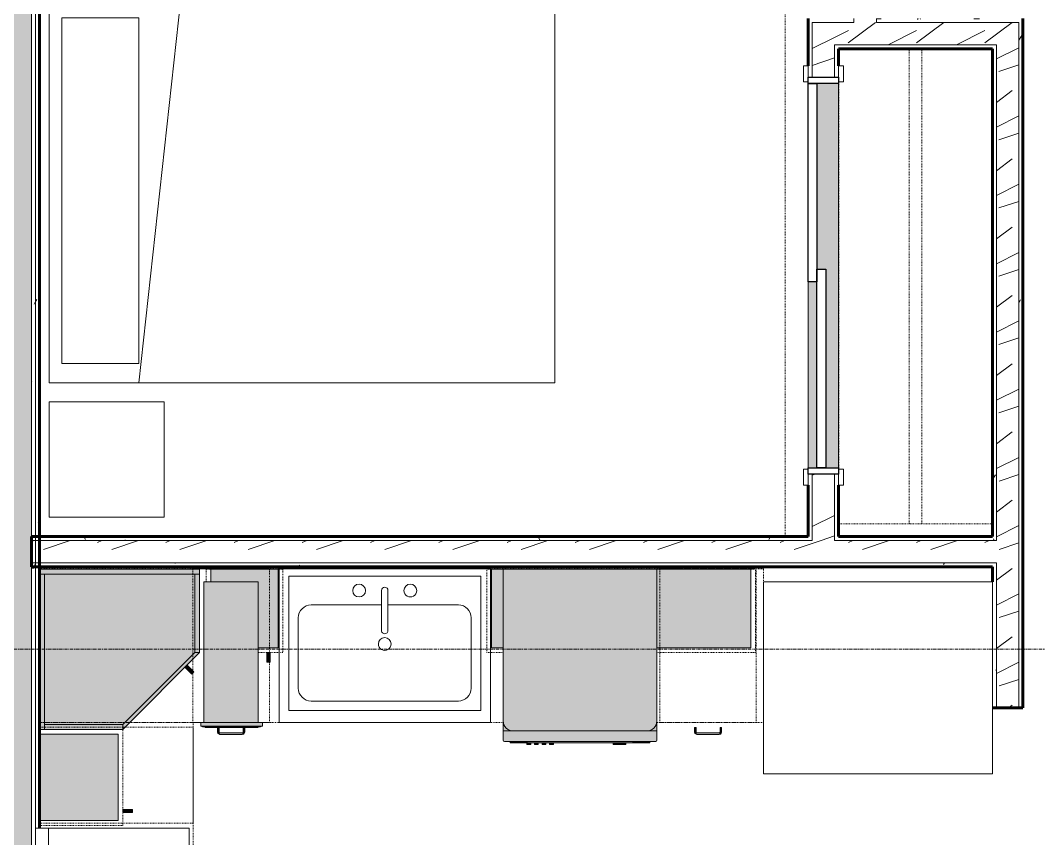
# Model space of a CAD drawing. Header units: inches. Extents: x -4169 to -1846, y 9706 to 12377.
# Drawn here: x -3338.7 to -3179.6, y 10137.6 to 10265.4 of the extents above; entities that cross this region are included whole.
import ezdxf

# ---------------------------------------------------------------- set-up
doc = ezdxf.new("R2010")
doc.units = ezdxf.units.IN
doc.header["$MEASUREMENT"] = 0
doc.linetypes.add('Dash', pattern=[0.25, 0.125, -0.125])
doc.linetypes.add('Grid Line 1_2_', pattern=[0.875, 0.5, -0.125, 0.125, -0.125])
for name, color, linetype, lineweight in [('0-1', 7, 'Continuous', 5), ('0-2', 7, 'Continuous', 18), ('A-DOOR-1', 250, 'Continuous', 9), ('A-DOOR-2', 90, 'Continuous', 30), ('A-DOOR-FRAM-1', 90, 'Continuous', 30), ('A-WALL', 113, 'Continuous', 18), ('A-WALL-1', 8, 'Continuous', 5), ('A-WALL-3', 50, 'Continuous', 60), ('A-WALL-4', 7, 'Continuous', 18), ('A-WALL-PATT-1', 250, 'Continuous', 9), ('A-WALL-PATT-2', 253, 'Continuous', 9), ('A-WALL-PATT-4', 111, 'Continuous', 9), ('I-FURN-1', 250, 'Continuous', 9), ('I-FURN-HDLN-1', 250, 'Dash', 9), ('I-WALL-3', 2, 'Continuous', 60), ('P-SANR-FIXT-2', 250, 'Continuous', 9), ('Q-CASE', 31, 'Continuous', 9), ('Q-CASE-1', 9, 'Continuous', 9), ('Q-CASE-3', 250, 'Continuous', 9), ('Q-CASE-4', 250, 'Dash', 9), ('Q-CASE-HDLN-1', 250, 'Dash', 9), ('Q-CASE-HDLN-2', 31, 'Continuous', 9), ('Q-SPCQ-1', 250, 'Continuous', 9), ('Q-SPCQ-2', 55, 'Continuous', 9), ('S-GRID-1', 1, 'Grid Line 1_2_', 9)]:
    doc.layers.add(name, color=color, linetype=linetype, lineweight=lineweight)
pattern_1 = [(216.87, (4.265, 10.662), (31.9871619, 21.32545714), [5.331, -47.981]), (206.565, (10.662, 7.464), (-10.662476, -10.6620098), [11.921, -11.921]), (198.435, (10.662, 2.132), (-21.3244936, -10.6625869), [6.744, -26.974])]
pattern_2 = [(0, (0, 0), (20.48, 5.12), [0.845, -14.515, 0.845, -14.515, -81.92]), (0, (0, 0), (20.48, 5.12), [-30.72, 0.845, -29.875, 0.845, -14.515, -35.84]), (0, (0, 0), (20.48, 5.12), [-76.8, 0.845, -9.395, 0.845, -24.755]), (120, (7.68, 2.56), (-14.67405, 15.1762003), [0.845, -14.515, 0.845, -14.515, -81.92]), (120, (7.68, 2.56), (-14.67405, 15.1762003), [-30.72, 0.845, -29.875, 0.845, -14.515, -35.84]), (120, (7.68, 2.56), (-14.67405, 15.1762003), [-76.8, 0.845, -9.395, 0.845, -24.755]), (240, (10.24, 12.8), (-5.80595, -20.2962003), [0.845, -14.515, 0.845, -14.515, -81.92]), (240, (10.24, 12.8), (-5.80595, -20.2962003), [-30.72, 0.845, -29.875, 0.845, -14.515, -35.84]), (240, (10.24, 12.8), (-5.80595, -20.2962003), [-76.8, 0.845, -9.395, 0.845, -24.755])]

# ---------------------------------------------------------------- blocks, each defined once
blk = doc.blocks.new('FOLDING_SLIDING CLOSET - 60_ x 80_-1494136-ENLARGED RCP - 2ND FLOOR PLAN')
at = {"layer": 'A-DOOR-1'}
for p, q in [((-32.75, 3.25), (-30.25, 3.25)), ((-32.75, 2.5), (-32.75, 3.25)), ((-30.25, 3.25), (-30.25, 2.5)), ((30.25, 3.25), (32.75, 3.25)), ((30.25, 2.5), (30.25, 3.25)), ((32.75, 3.25), (32.75, 2.5)), ((-30.25, 2.5), (-32.75, 2.5)), ((32.75, 2.5), (30.25, 2.5)), ((-32.75, -2.25), (-30.25, -2.25)), ((-32.75, -3), (-32.75, -2.25)), ((-30.25, -3), (-32.75, -3)), ((-30.25, -2.25), (-30.25, -3)), ((30.25, -2.25), (32.75, -2.25)), ((30.25, -3), (30.25, -2.25)), ((32.75, -3), (30.25, -3)), ((32.75, -2.25), (32.75, -3))]:
    blk.add_line(p, q, dxfattribs=at)
at = {"layer": 'A-DOOR-2'}
for p, q in [((-1, 0.5), (30, 0.5)), ((-1, -0.88), (-1, 0.5)), ((30, 0.5), (30, -0.88)), ((-30, -0.88), (1, -0.88)), ((-30, -2.25), (-30, -0.88)), ((30, -0.88), (-1, -0.88)), ((1, -0.88), (1, -2.25)), ((1, -2.25), (-30, -2.25))]:
    blk.add_line(p, q, dxfattribs=at)
at = {"layer": 'A-DOOR-FRAM-1'}
for p, q in [((-31, 2.5), (-30, 2.5)), ((-31, -2.25), (-31, 2.5)), ((-30, 2.5), (-30, -2.25)), ((30, 2.5), (31, 2.5)), ((30, -2.25), (30, 2.5)), ((31, 2.5), (31, -2.25)), ((-30, -2.25), (-31, -2.25)), ((31, -2.25), (30, -2.25))]:
    blk.add_line(p, q, dxfattribs=at)
blk = doc.blocks.new('Refrigerator_-_Side-by-Side_6047 - 36_ X 30_-345559-ENLARGED RCP - 2ND FLOOR PLAN')
at = {"layer": 'Q-SPCQ-1'}
for p, q in [((17.87, 14.42), (-17.88, 14.42)), ((-17.88, 14.42), (-17.88, -15.58)), ((17.87, -15.58), (17.87, 14.42)), ((-17.88, -15.58), (17.87, -15.58))]:
    blk.add_line(p, q, dxfattribs=at)
blk = doc.blocks.new('Range - 24_ x 30_-2320547-ENLARGED RCP - 2ND FLOOR PLAN')
at = {"layer": 'Q-SPCQ-1'}
for p, q in [((30, 24), (0, 24)), ((0, 24), (0, 0)), ((30, 0), (30, 24)), ((0, 22), (30, 22)), ((0, 0), (30, 0))]:
    blk.add_line(p, q, dxfattribs=at)
for centre, radius, start, end in [((6.5, 16), 4.5, 360, 180), ((23.5, 16), 3, 360, 180), ((6.5, 16), 4.5, 180, 360), ((23.5, 16), 3, 180, 0), ((6.5, 6), 3.5, 360, 180), ((23.5, 6), 3, 360, 180), ((6.5, 6), 3.5, 180, 0), ((23.5, 6), 3, 180, 360)]:
    blk.add_arc(centre, radius, start, end, dxfattribs=at)
blk = doc.blocks.new('OD_CW_Countertop - OD_CW_Countertop-2380480-ENLARGED RCP - 2ND FLOOR PLAN')
at = {"layer": 'Q-CASE-HDLN-1'}
for p, q in [((0.74, 0), (17.41, 0)), ((41.41, 0), (79.03, 0)), ((88.66, 0), (113.84, 0)), ((0.74, -24), (0.74, -22)), ((113.84, -24), (0.74, -24))]:
    blk.add_line(p, q, dxfattribs=at)
blk = doc.blocks.new('Sink Kitchen-Single - 30_ x 21_-1372827-ENLARGED RCP - 2ND FLOOR PLAN')
at = {"layer": 'P-SANR-FIXT-2'}
for p, q in [((-14.38, 10.41), (15.62, 10.41)), ((-14.38, -10.59), (-14.38, 10.41)), ((15.62, 10.41), (15.62, -10.59)), ((-10.88, 8.91), (12.12, 8.91)), ((-12.88, -4.09), (-12.88, 6.91)), ((14.12, 6.91), (14.12, -4.09)), ((0.12, -8.34), (0.12, -2.09)), ((1.12, -8.34), (1.12, -2.09)), ((0.12, -6.09), (-10.88, -6.09)), ((12.12, -6.09), (1.12, -6.09)), ((15.62, -10.59), (-14.38, -10.59))]:
    blk.add_line(p, q, dxfattribs=at)
for centre, radius, start, end in [((-10.88, 6.91), 2, 90, 180), ((12.12, 6.91), 2, 360, 90), ((0.62, 0), 1, 360, 180), ((0.62, 0), 1, 180, 0), ((0.62, -2.09), 0.5, 360, 180), ((-10.88, -4.09), 2, 180, 270), ((12.12, -4.09), 2, 270, 0), ((-3.38, -8.34), 1, 360, 180), ((4.62, -8.34), 1, 0, 180), ((-3.38, -8.34), 1, 180, 0), ((0.62, -8.34), 0.5, 180, 0), ((4.62, -8.34), 1, 180, 0)]:
    blk.add_arc(centre, radius, start, end, dxfattribs=at)
blk = doc.blocks.new('Dishwasher_15404 - 34_ counter-1372825-ENLARGED RCP - 2ND FLOOR PLAN')
at = {"layer": 'Q-SPCQ-2'}
for points in [[(0, -24), (23.76, -23.99), (24.08, -23.95), (24.46, -23.79), (24.83, -23.48), (25.07, -23.15), (25.2, -22.77), (25.25, -22.43), (25.25, -1.57), (25.17, -1.1), (24.98, -0.71), (24.74, -0.42), (24.46, -0.21), (24.08, -0.05), (23.68, 0), (0, 0)], [(25.25, -22.43), (25.25, -24), (26.73, -23.98), (26.82, -23.94), (26.87, -23.8), (26.87, -0.15), (26.82, -0.06), (26.68, 0), (25.25, 0), (25.25, -15.8)], [(26.87, -2.61), (27.12, -2.61), (27.12, -1.09), (26.87, -1.09)], [(26.87, -3.02), (26.87, -3.81), (27.12, -3.81), (27.12, -2.61), (26.87, -2.63), (26.87, -2.99)], [(26.87, -20.19), (27.12, -20.19), (27.12, -3.81), (26.87, -3.81), (26.87, -15.8)], [(27.12, -5.55), (27.12, -5.81), (27.37, -5.81), (27.37, -4.82), (27.12, -4.82), (27.12, -5.32)], [(27.12, -6.5), (27.12, -6.79), (27.37, -6.79), (27.37, -5.81), (27.12, -5.81), (27.12, -6.3)], [(27.12, -16.74), (27.37, -16.74), (27.37, -16.15), (27.12, -16.15)], [(27.12, -17.92), (27.37, -17.92), (27.37, -17.33), (27.12, -17.33)], [(27.12, -19.1), (27.37, -19.1), (27.37, -18.51), (27.12, -18.51)], [(26.87, -20.22), (26.87, -21.39), (27.12, -21.39), (27.12, -20.19), (26.87, -20.19)], [(27.12, -20.28), (27.37, -20.28), (27.37, -19.69), (27.12, -19.69), (27.12, -20.19)], [(26.87, -21.39), (26.9, -22.91), (27.12, -22.91), (27.12, -21.39)]]:
    blk.add_hatch(color=256, dxfattribs=at).paths.add_polyline_path(points, flags=0)
h = blk.add_hatch(color=256, dxfattribs=at)
h.paths.add_polyline_path([(23.68, 0), (24.08, -0.05), (24.46, -0.21), (24.83, -0.52), (25.04, -0.79), (25.22, -1.25), (25.25, -1.31), (25.25, 0), (23.76, 0)], flags=0)
h.paths.add_polyline_path([(23.68, -24), (25.25, -24), (25.25, -22.43), (25.2, -22.83), (24.96, -23.33), (24.74, -23.58), (24.46, -23.79), (24.08, -23.95), (23.76, -23.99)], flags=0)
h = blk.add_hatch(color=256, dxfattribs=at)
h.paths.add_polyline_path([(25.07, -23.15), (25.12, -23.05), (25.13, -22.98)], flags=0)
h.paths.add_polyline_path([(25.2, -22.8), (25.22, -22.75), (25.2, -22.78)], flags=0)
at = {"layer": 'Q-SPCQ-1'}
for p, q in [((0, -24), (0, 0)), ((0, 0), (23.68, 0)), ((23.68, 0), (25.25, 0)), ((25.25, 0), (26.68, 0)), ((25.25, 0), (25.25, -1.57)), ((25.25, -1.57), (25.25, -22.43)), ((26.87, -0.2), (26.87, -23.8)), ((27.12, -1.09), (26.87, -1.09)), ((27.12, -2.61), (27.12, -1.09)), ((27.12, -3.81), (27.12, -2.61)), ((27.12, -20.19), (27.12, -3.81)), ((27.12, -4.82), (27.37, -4.82)), ((27.37, -5.81), (27.37, -4.82)), ((27.37, -6.79), (27.37, -5.81)), ((27.37, -6.79), (27.12, -6.79)), ((27.37, -16.15), (27.12, -16.15)), ((27.37, -16.74), (27.12, -16.74)), ((27.37, -17.33), (27.12, -17.33)), ((27.37, -16.74), (27.37, -16.15)), ((27.37, -17.92), (27.37, -17.33)), ((27.37, -17.92), (27.12, -17.92)), ((27.37, -18.51), (27.12, -18.51)), ((27.37, -19.1), (27.37, -18.51)), ((27.37, -19.1), (27.12, -19.1)), ((27.37, -19.69), (27.12, -19.69)), ((27.12, -21.39), (27.12, -20.19)), ((27.37, -20.28), (27.12, -20.28)), ((27.37, -20.28), (27.37, -19.69)), ((27.12, -22.91), (27.12, -21.39)), ((25.25, -22.43), (25.25, -24)), ((27.12, -22.91), (26.87, -22.91)), ((23.68, -24), (0, -24)), ((25.25, -24), (23.68, -24)), ((26.68, -24), (25.25, -24))]:
    blk.add_line(p, q, dxfattribs=at)
for centre, radius, start, end in [((26.68, -0.2), 0.197, 0, 90), ((23.68, -1.57), 1.57, 0, 90), ((23.68, -1.57), 1.57, 32.077, 42.3359), ((23.68, -1.57), 1.57, 17.8182, 27.5266), ((23.68, -1.57), 1.57, 0, 13.6425), ((26.68, -0.2), 0.197, 15, 75), ((23.68, -22.43), 1.57, 270, 0), ((23.68, -22.43), 1.57, 317.6641, 327.923), ((23.68, -22.43), 1.57, 332.4734, 342.1818), ((23.68, -22.43), 1.57, 346.3575, 0), ((26.68, -23.8), 0.197, 270, 0)]:
    blk.add_arc(centre, radius, start, end, dxfattribs=at)
blk = doc.blocks.new('OD_CW_Countertop - OD_CW_Countertop-2380507-ENLARGED RCP - 2ND FLOOR PLAN')
at = {"layer": 'Q-CASE-HDLN-1'}
for p, q in [((0.74, -24), (0.74, 0)), ((0.74, 0), (130.71, 0))]:
    blk.add_line(p, q, dxfattribs=at)
blk = doc.blocks.new('OD_CW_Closet - OD_CW_Closet-2472542-ENLARGED RCP - 2ND FLOOR PLAN')
at = {"layer": 'Q-CASE-HDLN-1'}
for p, q in [((0.74, -24), (0.74, 0)), ((0.74, 0), (6.74, 0)), ((9.24, 0), (69.74, 0)), ((72.24, 0), (74.9, 0)), ((0.74, -11), (74.9, -11)), ((0.74, -13), (74.9, -13))]:
    blk.add_line(p, q, dxfattribs=at)
blk = doc.blocks.new('Bed-Standard - Queen 60_ x 79_-1433484-ENLARGED RCP - 2ND FLOOR PLAN')
at = {"layer": 'I-FURN-1'}
for p, q in [((-19.31, 41.3), (40.69, 41.3)), ((-19.31, -37.7), (-19.31, 41.3)), ((40.69, 41.3), (40.69, -37.7)), ((40.69, -23.7), (-19.31, -17.13)), ((-16.31, -23.7), (37.69, -23.7)), ((-16.31, -35.7), (-16.31, -23.7)), ((37.69, -35.7), (37.69, -23.7)), ((-16.31, -35.7), (37.69, -35.7)), ((40.69, -37.7), (-19.31, -37.7))]:
    blk.add_line(p, q, dxfattribs=at)
at = {"layer": 'I-FURN-HDLN-1'}
for p, q in [((-55.31, 77.3), (64.69, 77.3)), ((-55.31, -37.7), (-55.31, 77.3)), ((64.69, 77.3), (64.69, -37.7))]:
    blk.add_line(p, q, dxfattribs=at)
blk = doc.blocks.new('Table-Night Stand - 18_ x 18_ x 24_-1372838-ENLARGED RCP - 2ND FLOOR PLAN')
at = {"layer": 'I-FURN-1'}
for p, q in [((0.15, 0), (18.15, 0)), ((0.15, -18), (0.15, 0)), ((18.15, 0), (18.15, -18)), ((18.15, -18), (0.15, -18))]:
    blk.add_line(p, q, dxfattribs=at)
blk = doc.blocks.new('Base Cabinet-Single Door - 15_-2378251-ENLARGED RCP - 2ND FLOOR PLAN')
at = {"layer": 'Q-CASE-4'}
for p, q in [((-6.76, 24), (-6.76, 0)), ((8.24, 24), (-6.76, 24)), ((8.24, 0), (8.24, 24)), ((-6.76, 0), (8.24, 0))]:
    blk.add_line(p, q, dxfattribs=at)
blk = doc.blocks.new('Base_Unit_4_drawer_12137 - 12_-V34-ENLARGED RCP - 2ND FLOOR PLAN')
at = {"layer": 'Q-CASE'}
for points in [[(-1.29, 25.5), (-1.38, 25.5), (-1.37, 24.75), (-1.14, 24.75), (-1.15, 25.5), (-1.26, 25.5)], [(-1.01, 25.84), (-1.16, 25.81), (-1.28, 25.75), (-1.34, 25.61), (-1.32, 25.5), (-1.15, 25.52), (-1.01, 25.69), (-1.01, 25.81)], [(-1.01, 25.64), (-1.12, 25.55), (-1.14, 25.51), (-1.02, 25.63)], [(-0.94, 25.87), (-1.01, 25.86), (-1.01, 25.62), (2.49, 25.64), (2.49, 25.87)], [(2.49, 25.84), (2.51, 25.64), (2.68, 25.5), (2.83, 25.5), (2.79, 25.69), (2.72, 25.78), (2.6, 25.83)], [(2.68, 25.5), (2.62, 25.5), (2.63, 24.75), (2.86, 24.75), (2.85, 25.5), (2.7, 25.5)], [(-3.51, 24.54), (-4.14, 24.54), (-4.14, 24), (5.49, 24), (5.49, 24.54), (-3.05, 24.54)], [(-3.51, 24.59), (-3.92, 24.59), (-4, 24.54), (5.38, 24.56), (5.19, 24.59), (-3.05, 24.59)], [(-0.94, 24.67), (-3.76, 24.67), (-3.92, 24.59), (5.27, 24.59), (5.11, 24.67), (4.74, 24.67), (3.28, 24.67)], [(-3.31, 24.75), (-3.39, 24.75), (-3.57, 24.68), (-3.47, 24.67), (4.92, 24.68), (4.74, 24.75), (-3.05, 24.75)], [(4.99, 24), (-3.51, 24), (-3.51, 2), (4.99, 2), (4.99, 21.45)]]:
    blk.add_hatch(color=256, dxfattribs=at).paths.add_polyline_path(points, flags=0)
at = {"layer": 'Q-CASE-HDLN-1'}
for p, q in [((6.74, 24), (-5.26, 24)), ((-5.26, 24), (-5.26, 0)), ((6.74, 24), (6.74, 0)), ((6.74, 0), (-5.26, 0))]:
    blk.add_line(p, q, dxfattribs=at)
at = {"layer": 'Q-CASE-HDLN-2'}
for p, q in [((-1.39, 25.5), (-1.34, 25.59)), ((-1.39, 25.5), (-1.34, 25.59)), ((-1.39, 25.5), (-1.34, 25.59)), ((-1.39, 24.75), (-1.39, 25.5)), ((-1.39, 24.75), (-1.39, 25.5)), ((-1.39, 24.75), (-1.39, 25.5)), ((-1.39, 24.75), (-1.39, 25.5)), ((-1.24, 25.8), (-1.01, 25.87)), ((-1.24, 25.8), (-1.01, 25.87)), ((-1.24, 25.8), (-1.01, 25.87)), ((-1.14, 25.5), (-1.14, 24.75)), ((-1.14, 25.5), (-1.14, 24.75)), ((-1.14, 25.5), (-1.14, 24.75)), ((-1.14, 25.5), (-1.14, 24.75)), ((-1.01, 25.62), (-1.05, 25.6)), ((-1.01, 25.62), (-1.05, 25.6)), ((-1.01, 25.62), (-1.05, 25.6)), ((-1.01, 25.87), (2.49, 25.87)), ((2.49, 25.62), (-1.01, 25.62)), ((2.49, 25.87), (2.58, 25.83)), ((2.49, 25.87), (2.58, 25.83)), ((2.49, 25.87), (2.58, 25.83)), ((2.61, 25.5), (2.59, 25.54)), ((2.61, 25.5), (2.59, 25.54)), ((2.61, 25.5), (2.59, 25.54)), ((2.61, 24.75), (2.61, 25.5)), ((2.61, 24.75), (2.61, 25.5)), ((2.61, 24.75), (2.61, 25.5)), ((2.61, 24.75), (2.61, 25.5)), ((2.79, 25.72), (2.86, 25.5)), ((2.79, 25.72), (2.86, 25.5)), ((2.79, 25.72), (2.86, 25.5)), ((2.86, 25.5), (2.86, 24.75)), ((2.86, 25.5), (2.86, 24.75)), ((2.86, 25.5), (2.86, 24.75)), ((2.86, 25.5), (2.86, 24.75)), ((-4.14, 24), (-4.14, 24.54)), ((-4.14, 24.54), (5.49, 24.54)), ((-4.14, 24), (5.49, 24)), ((5.27, 24.59), (-3.92, 24.59)), ((-3.69, 24.67), (5.04, 24.67)), ((-3.51, 2), (-3.51, 24)), ((4.74, 24.75), (-3.39, 24.75)), ((4.99, 24), (4.99, 2)), ((5.49, 24.54), (5.49, 24)), ((4.99, 2), (-3.51, 2))]:
    blk.add_line(p, q, dxfattribs=at)
at = {"layer": 'Q-CASE-HDLN-2', "flags": 128}
for points in [[(-1.39, 25.5), (-1.24, 25.8), (-1.01, 25.87)], [(-1.01, 25.62), (-1.12, 25.57), (-1.14, 25.5)], [(2.49, 25.87), (2.79, 25.72), (2.86, 25.5)], [(2.61, 25.5), (2.56, 25.61), (2.49, 25.62)]]:
    blk.add_lwpolyline(points, dxfattribs=at)
at = {"layer": 'Q-CASE-HDLN-2'}
for points in [[(-3.92, 24.59), (-3.95, 24.58), (-4.03, 24.55), (-4.1, 24.54), (-4.14, 24.54)], [(-3.66, 24.67), (-3.69, 24.67), (-3.76, 24.67), (-3.84, 24.64), (-3.9, 24.61), (-3.92, 24.59)], [(-3.76, 24.67), (-3.73, 24.67), (-3.69, 24.67), (-3.66, 24.67)], [(-3.66, 24.67), (-3.69, 24.67), (-3.73, 24.67), (-3.76, 24.67)], [(-3.76, 24.67), (-3.73, 24.67), (-3.69, 24.67), (-3.66, 24.67)], [(-3.66, 24.67), (-3.69, 24.67), (-3.73, 24.67), (-3.76, 24.67)], [(-3.76, 24.67), (-3.73, 24.67), (-3.69, 24.67), (-3.66, 24.67)], [(-3.39, 24.75), (-3.41, 24.73), (-3.47, 24.7), (-3.53, 24.68), (-3.57, 24.68)], [(4.74, 24.75), (4.76, 24.73), (4.82, 24.7), (4.88, 24.68), (4.92, 24.68)], [(5.01, 24.67), (5.05, 24.67), (5.11, 24.67), (5.19, 24.64), (5.25, 24.61), (5.27, 24.59)], [(5.01, 24.67), (5.04, 24.67), (5.08, 24.67), (5.11, 24.67)], [(5.01, 24.67), (5.05, 24.67), (5.08, 24.67), (5.11, 24.67)], [(5.01, 24.67), (5.04, 24.67), (5.08, 24.67), (5.11, 24.67)], [(5.01, 24.67), (5.05, 24.67), (5.08, 24.67), (5.11, 24.67)], [(5.01, 24.67), (5.04, 24.67), (5.08, 24.67), (5.11, 24.67)], [(5.27, 24.59), (5.31, 24.58), (5.38, 24.55), (5.45, 24.54), (5.49, 24.54)]]:
    blk.add_open_spline(points, degree=3, dxfattribs=at)
blk = doc.blocks.new('Vanity Cabinet-Double Door - 33_-2318066-ENLARGED RCP - 2ND FLOOR PLAN')
at = {"layer": 'Q-CASE-3'}
for p, q in [((-15.76, 24), (-15.76, 0)), ((17.24, 24), (-15.76, 24)), ((17.24, 0), (17.24, 24)), ((-15.76, 0), (17.24, 0))]:
    blk.add_line(p, q, dxfattribs=at)
blk = doc.blocks.new('Drawer_Base_Cabinet_3_drawer_12205 - 15_-2349579-ENLARGED RCP - 2ND FLOOR PLAN')
at = {"layer": 'Q-CASE'}
for points in [[(-1.38, 25.5), (-1.37, 24.75), (-1.14, 24.75), (-1.15, 25.5), (-1.37, 25.5)], [(-1.01, 25.84), (-1.16, 25.81), (-1.28, 25.75), (-1.34, 25.61), (-1.32, 25.5), (-1.15, 25.52), (-1.01, 25.69), (-1.01, 25.81)], [(-1.01, 25.64), (-1.12, 25.55), (-1.14, 25.51), (-1.02, 25.63)], [(1.81, 25.87), (-1.01, 25.86), (-1.01, 25.62), (2.49, 25.64), (2.49, 25.87)], [(2.49, 25.84), (2.51, 25.64), (2.68, 25.5), (2.83, 25.5), (2.79, 25.69), (2.72, 25.78), (2.6, 25.83)], [(2.68, 25.5), (2.62, 25.5), (2.63, 24.75), (2.86, 24.75), (2.85, 25.5), (2.7, 25.5)]]:
    blk.add_hatch(color=256, dxfattribs=at).paths.add_polyline_path(points, flags=0)
at = {"layer": 'Q-CASE-HDLN-1'}
for p, q in [((8.24, 24), (-6.76, 24)), ((-6.76, 24), (-6.76, 0)), ((8.24, 24), (8.24, 0)), ((8.24, 0), (-6.76, 0))]:
    blk.add_line(p, q, dxfattribs=at)
at = {"layer": 'Q-CASE-HDLN-2'}
for p, q in [((-1.39, 25.5), (-1.34, 25.59)), ((-1.39, 25.5), (-1.34, 25.59)), ((-1.39, 24.75), (-1.39, 25.5)), ((-1.39, 24.75), (-1.39, 25.5)), ((-1.39, 24.75), (-1.39, 25.5)), ((-1.24, 25.8), (-1.01, 25.87)), ((-1.24, 25.8), (-1.01, 25.87)), ((-1.14, 25.5), (-1.14, 24.75)), ((-1.14, 25.5), (-1.14, 24.75)), ((-1.14, 25.5), (-1.14, 24.75)), ((-1.01, 25.62), (-1.05, 25.6)), ((-1.01, 25.62), (-1.05, 25.6)), ((-1.01, 25.87), (2.49, 25.87)), ((2.49, 25.62), (-1.01, 25.62)), ((2.49, 25.87), (2.58, 25.83)), ((2.49, 25.87), (2.58, 25.83)), ((2.61, 25.5), (2.59, 25.54)), ((2.61, 25.5), (2.59, 25.54)), ((2.61, 24.75), (2.61, 25.5)), ((2.61, 24.75), (2.61, 25.5)), ((2.61, 24.75), (2.61, 25.5)), ((2.79, 25.72), (2.86, 25.5)), ((2.79, 25.72), (2.86, 25.5)), ((2.86, 25.5), (2.86, 24.75)), ((2.86, 25.5), (2.86, 24.75)), ((2.86, 25.5), (2.86, 24.75)), ((-1.39, 24.75), (-1.14, 24.75)), ((-1.38, 24.75), (-1.39, 24.75)), ((-1.39, 24.75), (-1.38, 24.75)), ((-1.38, 24.75), (-1.39, 24.75)), ((-1.39, 24.75), (-1.38, 24.75)), ((-1.38, 24.75), (-1.39, 24.75)), ((-1.14, 24.75), (-1.14, 24.75)), ((-1.14, 24.75), (-1.14, 24.75)), ((-1.14, 24.75), (-1.14, 24.75)), ((-1.14, 24.75), (-1.14, 24.75)), ((-1.14, 24.75), (-1.14, 24.75)), ((2.62, 24.75), (2.61, 24.75)), ((2.61, 24.75), (2.86, 24.75)), ((2.62, 24.75), (2.61, 24.75)), ((2.61, 24.75), (2.62, 24.75)), ((2.62, 24.75), (2.61, 24.75)), ((2.61, 24.75), (2.62, 24.75)), ((2.86, 24.75), (2.86, 24.75)), ((2.86, 24.75), (2.86, 24.75)), ((2.86, 24.75), (2.86, 24.75)), ((2.86, 24.75), (2.86, 24.75)), ((2.86, 24.75), (2.86, 24.75))]:
    blk.add_line(p, q, dxfattribs=at)
at = {"layer": 'Q-CASE-HDLN-2', "flags": 128}
for points in [[(-1.39, 25.5), (-1.24, 25.8), (-1.01, 25.87)], [(-1.01, 25.62), (-1.12, 25.57), (-1.14, 25.5)], [(2.49, 25.87), (2.79, 25.72), (2.86, 25.5)], [(2.61, 25.5), (2.56, 25.61), (2.49, 25.62)]]:
    blk.add_lwpolyline(points, dxfattribs=at)
blk = doc.blocks.new('308 - 308-2356161-ENLARGED RCP - 2ND FLOOR PLAN')
at = {"layer": 'Q-CASE'}
blk.add_hatch(color=256, dxfattribs=at).paths.add_polyline_path([(0, 25.19), (-12, 13.19), (-11.25, 13.19), (0, 24.44)], flags=0)
at = {"layer": 'Q-CASE-1'}
for points in [[(0, 24.44), (-11.25, 13.19), (-11.25, 0.94), (12.25, 0.94), (12.25, 24.44)], [(12.25, 25.19), (0, 25.19), (0, 24.44), (12.25, 24.44)], [(13, 25.19), (12.25, 25.19), (12.25, 0.94), (13, 0.94), (13, 24.44)], [(-10.76, 16.55), (-11.11, 16.2), (-10.05, 15.14), (-9.7, 15.49), (-10.16, 15.94)], [(-11.25, 13.19), (-12, 13.19), (-12, 0.94), (-11.25, 0.94), (-11.25, 11.52)], [(12.25, 0.94), (-12, 0.94), (-12, 0.19), (13, 0.19), (13, 0.94)]]:
    blk.add_hatch(color=256, dxfattribs=at).paths.add_polyline_path(points, flags=0)
at = {"layer": 'Q-CASE'}
for p, q in [((-12, 13.19), (0, 25.19)), ((0, 24.44), (-11.25, 13.19)), ((0, 25.19), (0, 24.44)), ((-11.25, 13.19), (-12, 13.19))]:
    blk.add_line(p, q, dxfattribs=at)
at = {"layer": 'Q-CASE-3'}
for p, q in [((-11.25, 13.19), (0, 24.44)), ((0, 25.19), (12.25, 25.19)), ((0, 24.44), (0, 25.19)), ((0, 24.44), (12.25, 24.44)), ((12.25, 24.44), (0, 24.44)), ((12.25, 25.19), (12.25, 24.44)), ((12.25, 0.94), (12.25, 25.19)), ((12.25, 25.19), (13, 25.19)), ((12.25, 24.44), (12.25, 0.94)), ((-10.76, 16.55), (-11.11, 16.2)), ((-11.11, 16.2), (-10.05, 15.14)), ((-9.7, 15.49), (-10.76, 16.55)), ((-12, 13.19), (-11.25, 13.19)), ((-12, 0.94), (-12, 13.19)), ((-11.25, 0.94), (-11.25, 13.19)), ((-11.25, 13.19), (-11.25, 0.94)), ((-11.25, 0.94), (-12, 0.94)), ((-12, 0.19), (-12, 0.94)), ((-12, 0.94), (13, 0.94)), ((13, 0.19), (-12, 0.19)), ((12.25, 0.94), (-11.25, 0.94)), ((13, 0.94), (12.25, 0.94))]:
    blk.add_line(p, q, dxfattribs=at)
blk = doc.blocks.new('300 Series Wall Hung Cabinet_301 - 21_-V36-ENLARGED RCP - 2ND FLOOR PLAN')
at = {"layer": 'Q-CASE-1'}
blk.add_hatch(color=256, dxfattribs=at).paths.add_polyline_path([(9.75, 12.44), (7.92, 12.44), (7.92, 0.19), (9.75, 0.19), (9.75, 11.52)], flags=0)
at = {"layer": 'Q-CASE-3'}
for p, q in [((7.92, 12.44), (9.75, 12.44)), ((9.75, 12.44), (9.75, 0.19)), ((9.75, 0.19), (7.92, 0.19))]:
    blk.add_line(p, q, dxfattribs=at)
at = {"layer": 'Q-CASE-4'}
for p, q in [((7.92, 13.19), (10.5, 13.19)), ((10.5, 13.19), (10.5, 0.19)), ((10.5, 0.19), (7.92, 0.19))]:
    blk.add_line(p, q, dxfattribs=at)
blk = doc.blocks.new('300 Series Wall Hung Cabinet_301 - 21_-V37-ENLARGED RCP - 2ND FLOOR PLAN')
at = {"layer": 'Q-CASE-1'}
blk.add_hatch(color=256, dxfattribs=at).paths.add_polyline_path([(6.23, -12.44), (9.75, -12.44), (9.75, -0.19), (-4.92, -0.19), (-4.92, -12.44)], flags=0)
at = {"layer": 'Q-CASE-3'}
for p, q in [((-4.92, -0.19), (9.75, -0.19)), ((9.75, -0.19), (9.75, -12.44)), ((9.75, -12.44), (-4.92, -12.44))]:
    blk.add_line(p, q, dxfattribs=at)
at = {"layer": 'Q-CASE-4'}
for p, q in [((10.5, -0.19), (-4.92, -0.19)), ((10.5, -13.19), (10.5, -0.19)), ((-4.92, -13.19), (10.5, -13.19))]:
    blk.add_line(p, q, dxfattribs=at)
blk = doc.blocks.new('300 Series Wall Hung Cabinet_301 - 12_-V38-ENLARGED RCP - 2ND FLOOR PLAN')
at = {"layer": 'Q-CASE-1'}
for points in [[(-3.51, 14.69), (-4, 14.69), (-4, 13.19), (-3.51, 13.19)], [(-5.25, 12.44), (-5.25, 0.19), (5.25, 0.19), (5.25, 2.12), (-2.18, 2.12), (-2.18, 12.44)]]:
    blk.add_hatch(color=256, dxfattribs=at).paths.add_polyline_path(points, flags=0)
at = {"layer": 'Q-CASE-3'}
for p, q in [((-3.51, 14.69), (-4, 14.69)), ((-4, 14.69), (-4, 13.19)), ((-3.51, 13.19), (-3.51, 14.69)), ((-4, 13.19), (-3.51, 13.19)), ((-5.25, 0.19), (-5.25, 12.44)), ((-5.25, 12.44), (-2.18, 12.44)), ((5.25, 2.12), (5.25, 0.19)), ((5.25, 0.19), (-5.25, 0.19))]:
    blk.add_line(p, q, dxfattribs=at)
at = {"layer": 'Q-CASE-4'}
for p, q in [((-6, 0.19), (-6, 13.19)), ((-6, 13.19), (-2.18, 13.19)), ((6, 2.12), (6, 0.19)), ((6, 0.19), (-6, 0.19))]:
    blk.add_line(p, q, dxfattribs=at)
blk = doc.blocks.new('300 Series Wall Hung Cabinet_301 - 15_-2216209-ENLARGED RCP - 2ND FLOOR PLAN')
at = {"layer": 'Q-CASE-1'}
for points in [[(-6.75, -0.19), (-6.75, -12.44), (6.75, -12.44), (6.75, -0.19)], [(-5.5, -13.19), (-5.5, -14.69), (-5.01, -14.69), (-5.01, -13.19)]]:
    blk.add_hatch(color=256, dxfattribs=at).paths.add_polyline_path(points, flags=0)
at = {"layer": 'Q-CASE-3'}
for p, q in [((-6.75, -12.44), (-6.75, -0.19)), ((6.75, -0.19), (6.75, -12.44)), ((6.75, -12.44), (-6.75, -12.44)), ((-5.01, -13.19), (-5.5, -13.19)), ((-5.5, -13.19), (-5.5, -14.69)), ((-5.01, -14.69), (-5.01, -13.19)), ((-5.5, -14.69), (-5.01, -14.69))]:
    blk.add_line(p, q, dxfattribs=at)
at = {"layer": 'Q-CASE-4'}
for p, q in [((-7.5, -0.19), (-7.5, -13.19)), ((7.5, -13.19), (7.5, -0.19)), ((-7.5, -13.19), (7.5, -13.19))]:
    blk.add_line(p, q, dxfattribs=at)
blk = doc.blocks.new('CTR - 1st Phase - Unit Layouts_rvt-1-ENLARGED RCP - 2ND FLOOR PLAN')
at = {"layer": 'A-WALL-1'}
h = blk.add_hatch(color=256, dxfattribs=at)
h.paths.add_polyline_path([(-3210.9, 10195.52), (-3210.9, 10255.52), (-3214.27, 10255.52), (-3214.27, 10226.52), (-3212.9, 10226.52), (-3212.9, 10195.52), (-3211.16, 10195.52)], flags=0)
h.paths.add_polyline_path([(-3215.02, 10195.52), (-3214.27, 10195.52), (-3214.27, 10224.52), (-3215.65, 10224.52), (-3215.65, 10195.52)], flags=0)
at = {"layer": 'A-WALL-PATT-1'}
h = blk.add_hatch(dxfattribs=at)
h.set_pattern_fill('FP_1', color=256, style=0, pattern_type=2)
h.set_pattern_definition(pattern_2)
h.paths.add_polyline_path([(-3204.37, 10265.06), (-3182.12, 10265.06), (-3182.12, 10265.68), (-3205, 10265.68), (-3205, 10265.06)], flags=0)
h.paths.add_polyline_path([(-3208.5, 10265.06), (-3208.5, 10265.68), (-3215.02, 10265.68), (-3215.02, 10265.06), (-3209.12, 10265.06)], flags=0)
h = blk.add_hatch(dxfattribs=at)
h.set_pattern_fill('FP_1', color=256, style=0, pattern_type=2)
h.set_pattern_definition(pattern_2)
h.paths.add_polyline_path([(-3182.12, 10158.02), (-3182.12, 10265.06), (-3182.75, 10265.06), (-3182.75, 10158.02)], flags=0)
h = blk.add_hatch(dxfattribs=at)
h.set_pattern_fill('FP_1', color=256, style=0, pattern_type=2)
h.set_pattern_definition(pattern_2)
h.paths.add_polyline_path([(-3210.9, 10260.93), (-3186.25, 10260.93), (-3186.25, 10261.56), (-3210.9, 10261.56)], flags=0)
h = blk.add_hatch(dxfattribs=at)
h.set_pattern_fill('FP_1', color=256, style=0, pattern_type=2)
h.set_pattern_definition(pattern_2)
h.paths.add_polyline_path([(-3186.87, 10158.02), (-3186.25, 10158.02), (-3186.25, 10180.66), (-3186.87, 10180.66), (-3186.87, 10180.03)], flags=0)
h.paths.add_polyline_path([(-3186.87, 10184.16), (-3186.25, 10184.16), (-3186.25, 10260.93), (-3186.87, 10260.93), (-3186.87, 10184.7)], flags=0)
h = blk.add_hatch(dxfattribs=at)
h.set_pattern_fill('FP_1', color=256, style=0, pattern_type=2)
h.set_pattern_definition(pattern_2)
h.paths.add_polyline_path([(-3186.87, 10184.16), (-3186.87, 10184.78), (-3211.52, 10184.78), (-3211.52, 10184.16), (-3186.88, 10184.16)], flags=0)
h.paths.add_polyline_path([(-3334.25, 10184.16), (-3215.02, 10184.16), (-3215.02, 10184.78), (-3335.72, 10184.78), (-3335.72, 10184.16)], flags=0)
h = blk.add_hatch(dxfattribs=at)
h.set_pattern_fill('FP_1', color=256, style=0, pattern_type=2)
h.set_pattern_definition(pattern_2)
h.paths.add_polyline_path([(-3186.87, 10180.03), (-3186.87, 10180.66), (-3335.72, 10180.66), (-3335.72, 10180.03), (-3194.06, 10180.03)], flags=0)
at = {"layer": 'A-WALL-PATT-2'}
h = blk.add_hatch(dxfattribs=at)
h.set_pattern_fill('FP_2', color=256, style=0, pattern_type=2)
h.set_pattern_definition(pattern_1)
h.paths.add_polyline_path([(-3208.5, 10265.06), (-3205, 10265.06), (-3205, 10268.78), (-3208.5, 10268.78), (-3208.5, 10265.68)], flags=0)
h.paths.add_polyline_path([(-3208.5, 10304.78), (-3205, 10304.78), (-3205, 10356.06), (-3208.5, 10356.06), (-3208.5, 10305.41)], flags=0)
h = blk.add_hatch(dxfattribs=at)
h.set_pattern_fill('FP_2', color=256, style=0, pattern_type=2)
h.set_pattern_definition(pattern_1)
h.paths.add_polyline_path([(-3215.02, 10184.16), (-3211.52, 10184.16), (-3211.52, 10194.52), (-3215.02, 10194.52), (-3215.02, 10184.66)], flags=0)
h.paths.add_polyline_path([(-3211.52, 10256.52), (-3211.52, 10265.06), (-3215.02, 10265.06), (-3215.02, 10256.52)], flags=0)
h = blk.add_hatch(dxfattribs=at)
h.set_pattern_fill('FP_2', color=256, style=0, pattern_type=2)
h.set_pattern_definition(pattern_1)
h.paths.add_polyline_path([(-3186.25, 10261.56), (-3182.75, 10261.56), (-3182.75, 10265.06), (-3211.52, 10265.06), (-3211.52, 10261.56), (-3194.06, 10261.56)], flags=0)
h = blk.add_hatch(dxfattribs=at)
h.set_pattern_fill('FP_2', color=256, style=0, pattern_type=2)
h.set_pattern_definition(pattern_1)
h.paths.add_polyline_path([(-3182.75, 10158.02), (-3182.75, 10261.56), (-3186.25, 10261.56), (-3186.25, 10158.02)], flags=0)
h = blk.add_hatch(dxfattribs=at)
h.set_pattern_fill('FP_2', color=256, style=0, pattern_type=2)
h.set_pattern_definition(pattern_1)
h.paths.add_polyline_path([(-3186.87, 10180.66), (-3186.25, 10180.66), (-3186.25, 10184.16), (-3336.97, 10184.16), (-3336.97, 10180.66), (-3194.06, 10180.66)], flags=0)
at = {"layer": 'A-WALL-3'}
for p, q in [((-3215.65, 10258.27), (-3215.65, 10265.68)), ((-3182.12, 10265.68), (-3182.12, 10265.06)), ((-3182.12, 10265.06), (-3182.12, 10260.93)), ((-3210.9, 10260.93), (-3210.9, 10258.27)), ((-3186.87, 10260.93), (-3210.9, 10260.93)), ((-3186.87, 10184.78), (-3186.87, 10260.93)), ((-3182.12, 10260.93), (-3182.12, 10158.02)), ((-3215.65, 10184.78), (-3215.65, 10192.77)), ((-3210.9, 10192.77), (-3210.9, 10184.78)), ((-3336.97, 10180.03), (-3336.97, 10184.78)), ((-3336.97, 10184.78), (-3215.65, 10184.78)), ((-3210.9, 10184.78), (-3186.87, 10184.78)), ((-3186.87, 10180.03), (-3336.97, 10180.03)), ((-3186.87, 10177.72), (-3186.87, 10180.03)), ((-3182.12, 10158.02), (-3186.87, 10158.02))]:
    blk.add_line(p, q, dxfattribs=at)
at = {"layer": 'A-WALL-4'}
for p, q in [((-3208.5, 10265.06), (-3208.5, 10265.68)), ((-3205, 10265.06), (-3205, 10265.68)), ((-3215.02, 10265.06), (-3215.02, 10256.52)), ((-3211.52, 10265.06), (-3215.02, 10265.06)), ((-3210.9, 10265.06), (-3211.52, 10265.06)), ((-3210.9, 10265.06), (-3208.5, 10265.06)), ((-3205, 10265.06), (-3182.75, 10265.06)), ((-3182.75, 10261.56), (-3182.75, 10265.06)), ((-3211.52, 10261.56), (-3211.52, 10256.52)), ((-3210.9, 10261.56), (-3211.52, 10261.56)), ((-3210.9, 10261.56), (-3186.25, 10261.56)), ((-3186.25, 10260.93), (-3186.25, 10261.56)), ((-3186.25, 10184.16), (-3186.25, 10260.93)), ((-3182.75, 10260.93), (-3182.75, 10261.56)), ((-3182.75, 10158.02), (-3182.75, 10260.93)), ((-3210.9, 10195.52), (-3210.9, 10255.52)), ((-3215.65, 10224.52), (-3215.65, 10195.52)), ((-3215.02, 10194.52), (-3215.02, 10184.78)), ((-3211.52, 10194.52), (-3211.52, 10184.78)), ((-3336.97, 10184.16), (-3215.02, 10184.16)), ((-3215.02, 10184.16), (-3215.02, 10184.78)), ((-3211.52, 10184.16), (-3211.52, 10184.78)), ((-3211.52, 10184.16), (-3186.87, 10184.16)), ((-3186.25, 10184.16), (-3186.87, 10184.16)), ((-3336.97, 10180.66), (-3186.87, 10180.66)), ((-3186.25, 10180.66), (-3186.87, 10180.66)), ((-3186.25, 10158.02), (-3186.25, 10180.66))]:
    blk.add_line(p, q, dxfattribs=at)
at = {"layer": '0-2'}
for name, p, rotation in [('Bed-Standard - Queen 60_ x 79_-1433484-ENLARGED RCP - 2ND FLOOR PLAN', (-3296.54, 10249.47), 269.9999999999509), ('OD_CW_Closet - OD_CW_Closet-2472542-ENLARGED RCP - 2ND FLOOR PLAN', (-3210.87, 10186.03), 89.99999999998286), ('FOLDING_SLIDING CLOSET - 60_ x 80_-1494136-ENLARGED RCP - 2ND FLOOR PLAN', (-3213.4, 10225.52), 269.9999999999422), ('Table-Night Stand - 18_ x 18_ x 24_-1372838-ENLARGED RCP - 2ND FLOOR PLAN', (-3316.25, 10205.93), 269.9999999999554), ('OD_CW_Countertop - OD_CW_Countertop-2380480-ENLARGED RCP - 2ND FLOOR PLAN', (-3221.89, 10155.72), 180), ('308 - 308-2356161-ENLARGED RCP - 2ND FLOOR PLAN', (-3322.72, 10179.85), 180), ('Base_Unit_4_drawer_12137 - 12_-V34-ENLARGED RCP - 2ND FLOOR PLAN', (-3305.06, 10179.72), 180), ('300 Series Wall Hung Cabinet_301 - 12_-V38-ENLARGED RCP - 2ND FLOOR PLAN', (-3303.72, 10179.85), 180), ('Vanity Cabinet-Double Door - 33_-2318066-ENLARGED RCP - 2ND FLOOR PLAN', (-3281.06, 10179.72), 180), ('300 Series Wall Hung Cabinet_301 - 21_-V36-ENLARGED RCP - 2ND FLOOR PLAN', (-3255.37, 10179.85), 180), ('Dishwasher_15404 - 34_ counter-1372825-ENLARGED RCP - 2ND FLOOR PLAN', (-3239.3, 10179.66), 269.9999999999326), ('Drawer_Base_Cabinet_3_drawer_12205 - 15_-2349579-ENLARGED RCP - 2ND FLOOR PLAN', (-3230.56, 10179.72), 180), ('Sink Kitchen-Single - 30_ x 21_-1372827-ENLARGED RCP - 2ND FLOOR PLAN', (-3281.18, 10168), 180), ('OD_CW_Countertop - OD_CW_Countertop-2380507-ENLARGED RCP - 2ND FLOOR PLAN', (-3311.72, 10156.46), 269.99999999993), ('Base Cabinet-Single Door - 15_-2378251-ENLARGED RCP - 2ND FLOOR PLAN', (-3335.72, 10148.23), 270.000000000019), ('300 Series Wall Hung Cabinet_301 - 15_-2216209-ENLARGED RCP - 2ND FLOOR PLAN', (-3335.91, 10147.16), 89.99999999997351), ('Range - 24_ x 30_-2320547-ENLARGED RCP - 2ND FLOOR PLAN', (-3312.35, 10109.22), 89.99999999994496)]:
    blk.add_blockref(name, p, dxfattribs=dict(at, rotation=rotation))
for name, p in [('300 Series Wall Hung Cabinet_301 - 21_-V37-ENLARGED RCP - 2ND FLOOR PLAN', (-3234.37, 10179.85)), ('Refrigerator_-_Side-by-Side_6047 - 36_ X 30_-345559-ENLARGED RCP - 2ND FLOOR PLAN', (-3204.75, 10163.3))]:
    blk.add_blockref(name, p, dxfattribs=at)
blk = doc.blocks.new('CTR - 1st Phase - Shell_rvt-1-ENLARGED RCP - 2ND FLOOR PLAN')
at = {"layer": 'S-GRID-1'}
blk.add_line((-1846.46, 10167.19), (-4136.46, 10167.19), dxfattribs=at)

msp = doc.modelspace()

# ---------------------------------------------------------------- hatches: boundary and pattern name
at = {"layer": 'A-WALL-PATT-4'}
h = msp.add_hatch(dxfattribs=at)
h.set_pattern_fill('FP_4', color=256, style=0, pattern_type=2)
h.set_pattern_definition([(161.57, (0.32, 0.32), (-2.560496185, -0.000537386), [0, -18.214, 2.022, 0]), (18.43, (-0.32, 0.32), (-2.560496185, 0.000537386), [0, -18.214, 2.022, 0]), (108.43, (0.32, 0.32), (1.27922091, -6.400876726), [6.07, -14.166]), (71.57, (-0.32, 0.32), (1.27922091, 6.400876726), [6.07, -14.166])])
h.paths.add_polyline_path([(-3336.97, 9988.44), (-3336.97, 10374.04), (-3340.47, 10374.04), (-3340.47, 9988.44)], flags=0)
h = msp.add_hatch(dxfattribs=at)
h.set_pattern_fill('FP_1', color=256, style=0, pattern_type=2)
h.set_pattern_definition(pattern_2)
h.paths.add_polyline_path([(-3336.35, 9988.44), (-3336.35, 10180.66), (-3336.97, 10180.66), (-3336.97, 9988.44)], flags=0)
h.paths.add_polyline_path([(-3336.97, 10184.16), (-3336.35, 10184.16), (-3336.35, 10373.41), (-3336.97, 10373.41), (-3336.97, 10188.8)], flags=0)
h = msp.add_hatch(dxfattribs=at)
h.set_pattern_fill('FP_1', color=256, style=0, pattern_type=2)
h.set_pattern_definition(pattern_2)
h.paths.add_polyline_path([(-3335.72, 9988.44), (-3335.72, 10109.22), (-3336.35, 10109.22), (-3336.35, 9988.44)], flags=0)
h.paths.add_polyline_path([(-3335.72, 10139.22), (-3335.72, 10180.66), (-3336.35, 10180.66), (-3336.35, 10139.22)], flags=0)
h.paths.add_polyline_path([(-3336.35, 10184.16), (-3335.72, 10184.16), (-3335.72, 10372.79), (-3336.35, 10372.79), (-3336.35, 10188.8)], flags=0)

# ---------------------------------------------------------------- linework, layer by layer
at = {"layer": 'A-WALL'}
for p, q in [((-3336.97, 9988.44), (-3336.97, 10374.04)), ((-3336.35, 10139.22), (-3336.35, 10373.41))]:
    msp.add_line(p, q, dxfattribs=at)
at = {"layer": 'I-WALL-3'}
msp.add_line((-3335.72, 10372.79), (-3335.72, 10139.22), dxfattribs=at)

# ---------------------------------------------------------------- block references
at = {"layer": '0-1'}
for name in ['CTR - 1st Phase - Shell_rvt-1-ENLARGED RCP - 2ND FLOOR PLAN', 'CTR - 1st Phase - Unit Layouts_rvt-1-ENLARGED RCP - 2ND FLOOR PLAN']:
    msp.add_blockref(name, (0, 0), dxfattribs=at)

doc.saveas('drawing.dxf')
